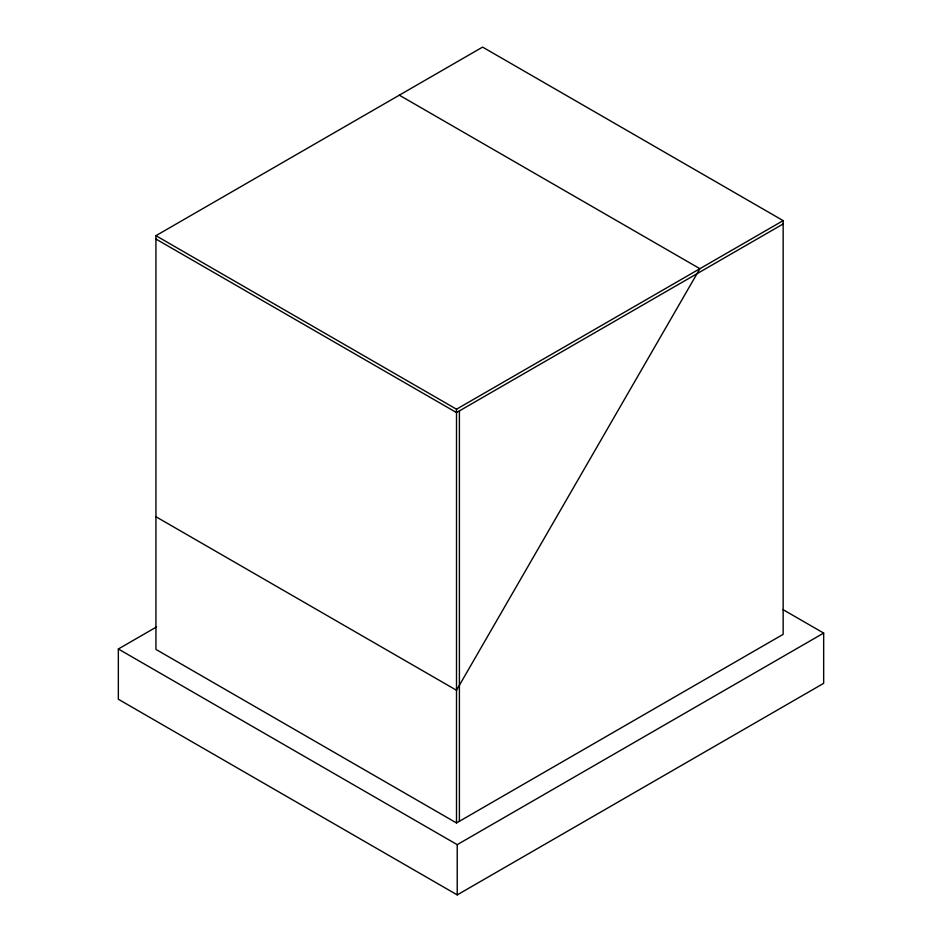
<?xml version="1.0" encoding="UTF-8"?>
<svg xmlns="http://www.w3.org/2000/svg" width="942" height="942" viewBox="0 0 942 942"><rect width="100%" height="100%" fill="white"/><g stroke="black" fill="none" stroke-linecap="round" stroke-linejoin="round"><path stroke-width="1.41" d="M155.936 235.688L482.598 47.1L783.155 220.628L783.155 634.343L456.505 822.943L155.936 649.415L155.936 235.688L456.505 409.217L783.155 220.628M783.155 223.972L456.505 412.572L155.936 239.044M782.896 609.556L823.661 633.083L823.661 683.339L457.223 894.9L118.339 699.247L118.339 648.991L156.502 626.96M118.339 648.991L457.223 844.656L823.661 633.083M399.326 95.177L699.894 268.705L456.505 690.262L155.936 516.734M459.402 410.9L459.402 821.259M457.223 844.656L457.223 894.9M456.505 409.217L456.505 822.943"/></g></svg>
